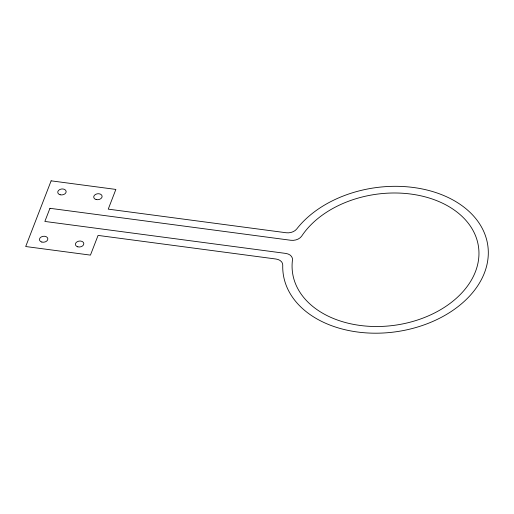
<?xml version="1.0" encoding="UTF-8"?>
<svg xmlns="http://www.w3.org/2000/svg" width="514" height="514" viewBox="0 0 514 514"><rect width="100%" height="100%" fill="white"/><g stroke="black" fill="none" stroke-linecap="round" stroke-linejoin="round"><path stroke-width="0.77" d="M51.124 180.832L25.7 246.527L90.445 255.117L98.071 235.412L275.954 259.024A9.387 6.618 -7.8 0 1 282.751 265.108A103.275 72.77 -7.8 0 0 419.051 326.576A103.275 72.77 -7.8 0 0 464.964 207.932A103.275 72.77 -7.8 0 0 296.739 228.974A9.387 6.618 -7.8 0 1 286.125 232.746L108.242 209.134L115.868 189.428L51.124 180.832M49.948 208.305L44.859 221.444L285.707 253.415A9.387 6.618 -7.8 0 1 292.472 259.962A93.889 66.158 -7.8 0 0 413.937 321.128A93.889 66.158 -7.8 0 0 456.342 211.556A93.889 66.158 -7.8 0 0 301.718 236.074A9.387 6.618 -7.8 0 1 290.796 240.276L49.948 208.305M41.846 242.062A4.228 2.975 -7.8 0 0 47.841 238.708A4.228 2.975 -7.8 0 0 41.255 236.941A4.228 2.975 -7.8 0 0 41.846 242.062M60.151 194.767A4.228 2.975 -7.8 0 0 66.145 191.407A4.228 2.975 -7.8 0 0 59.56 189.64A4.228 2.975 -7.8 0 0 60.151 194.767M96.124 199.541A4.228 2.975 -7.8 0 0 102.113 196.181A4.228 2.975 -7.8 0 0 95.527 194.414A4.228 2.975 -7.8 0 0 96.124 199.541M77.82 246.842A4.228 2.975 -7.8 0 0 83.808 243.482A4.228 2.975 -7.8 0 0 77.222 241.715A4.228 2.975 -7.8 0 0 77.82 246.842"/></g></svg>
